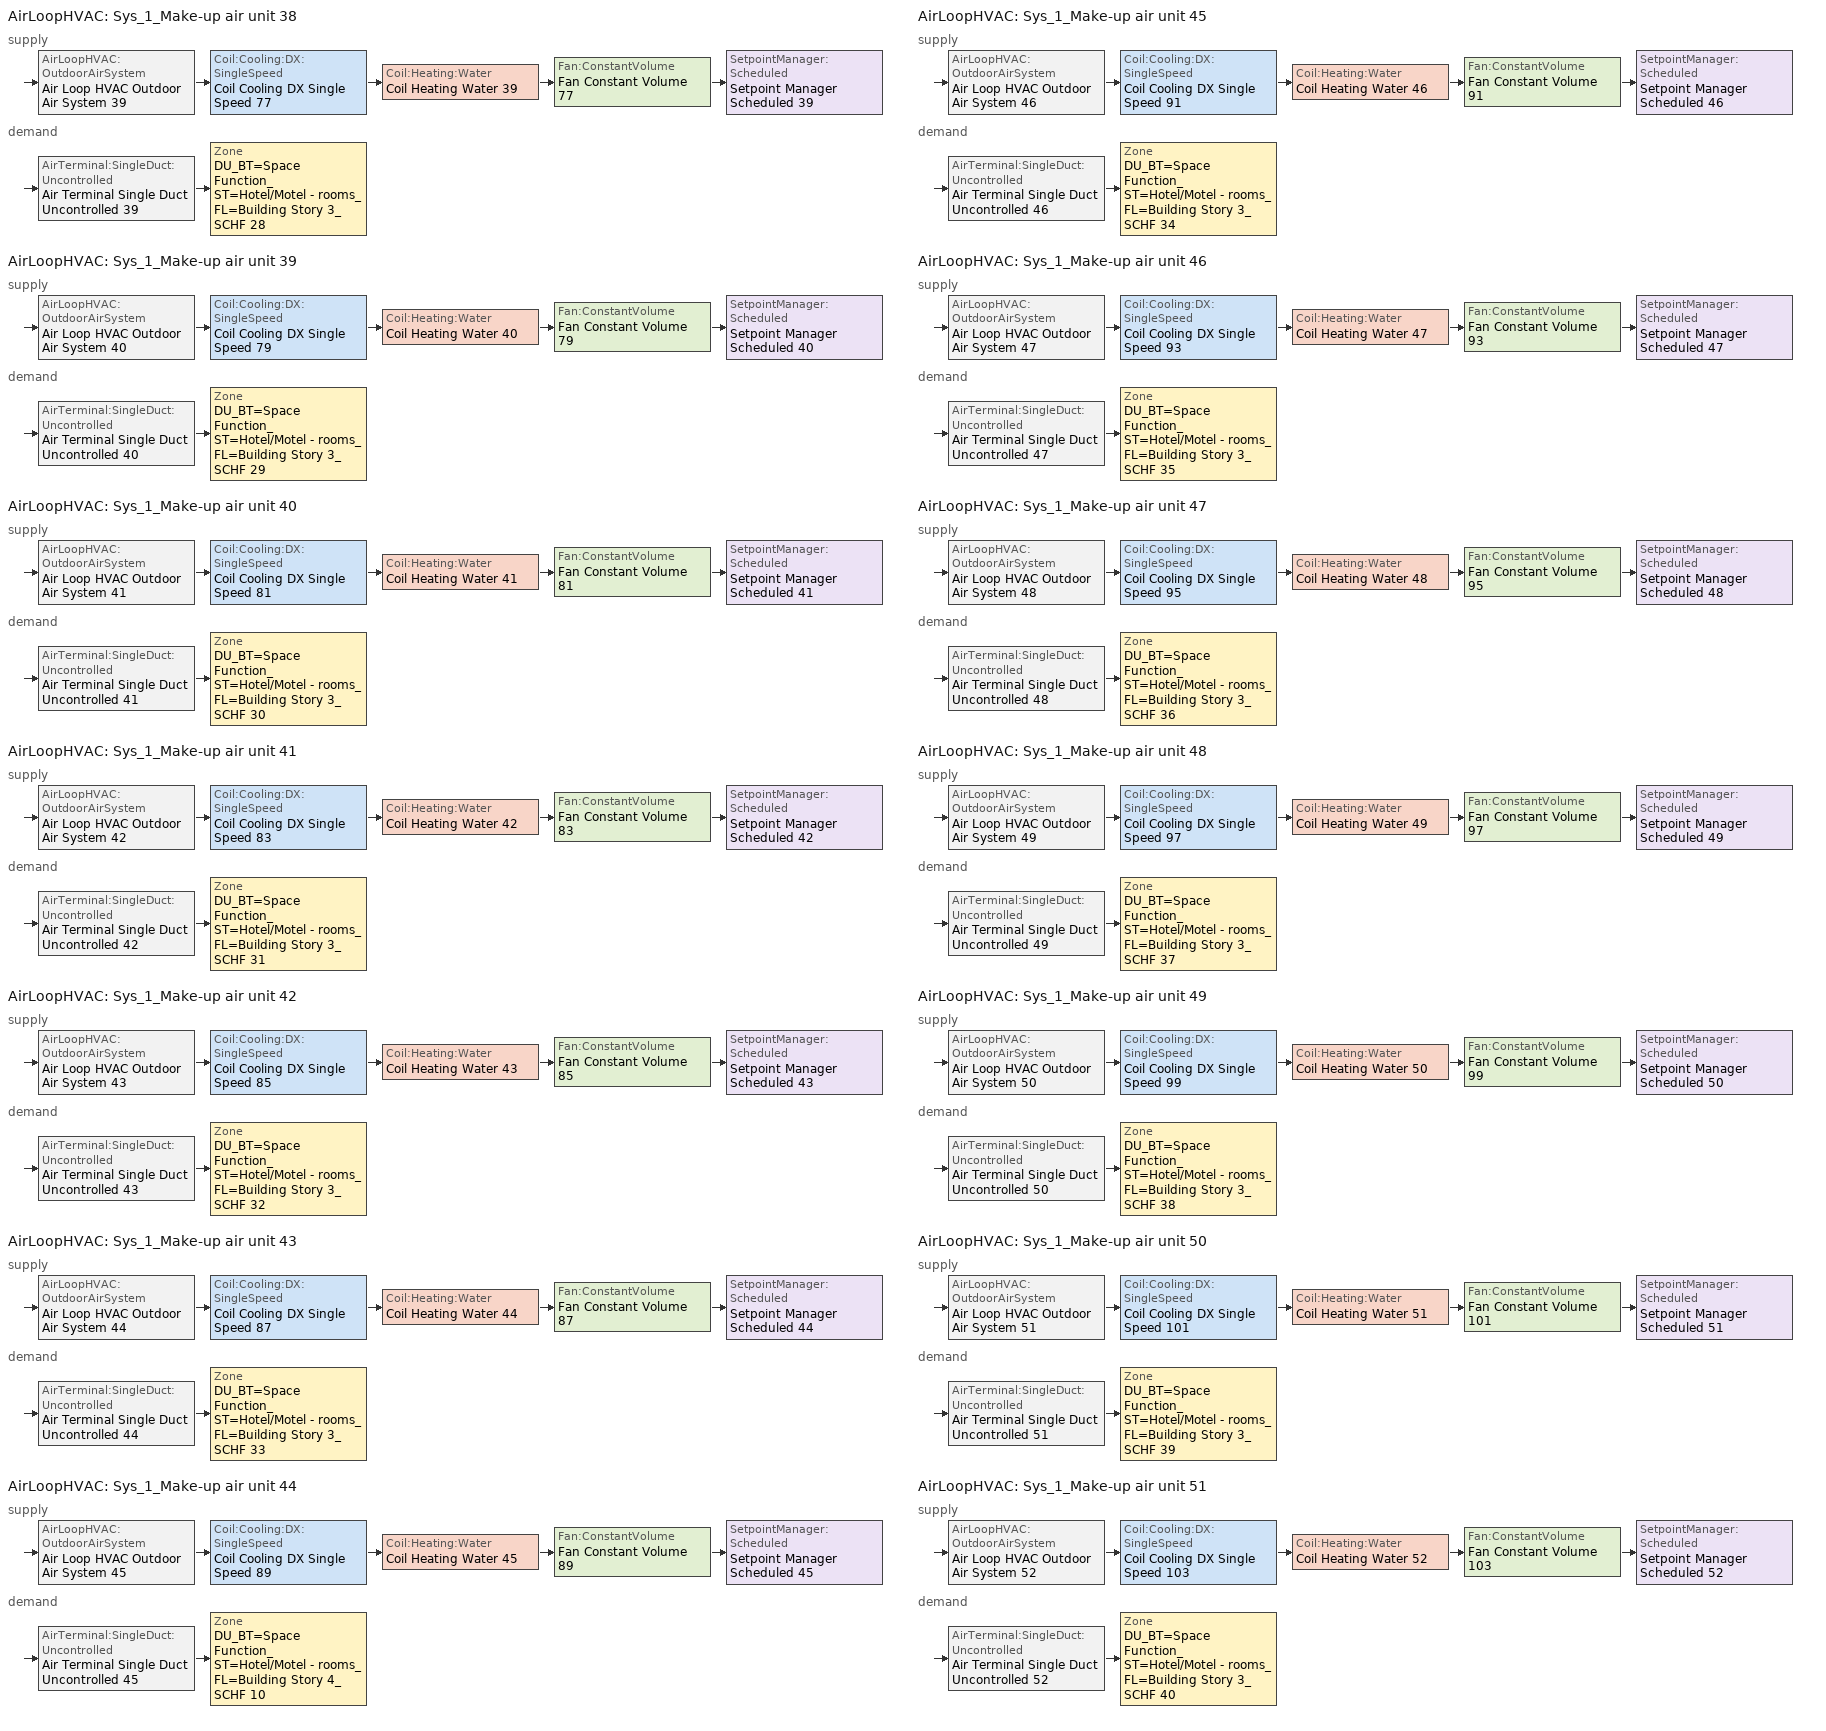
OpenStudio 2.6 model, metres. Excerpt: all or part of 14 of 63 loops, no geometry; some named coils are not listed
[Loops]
AirLoopHVAC 'Sys_1_Make-up air unit 38'
 supply: AirLoopHVAC:OutdoorAirSystem 'Air Loop HVAC Outdoor Air System 39' > Coil:Cooling:DX:SingleSpeed 'Coil Cooling DX Single Speed 77' > Coil:Heating:Water 'Coil Heating Water 39' > Fan:ConstantVolume 'Fan Constant Volume 77' > SetpointManager:Scheduled 'Setpoint Manager Scheduled 39'
 demand: AirTerminal:SingleDuct:Uncontrolled 'Air Terminal Single Duct Uncontrolled 39' > Zone 'DU_BT=Space Function_ST=Hotel/Motel - rooms_FL=Building Story 3_SCHF 28'
AirLoopHVAC 'Sys_1_Make-up air unit 39'
 supply: AirLoopHVAC:OutdoorAirSystem 'Air Loop HVAC Outdoor Air System 40' > Coil:Cooling:DX:SingleSpeed 'Coil Cooling DX Single Speed 79' > Coil:Heating:Water 'Coil Heating Water 40' > Fan:ConstantVolume 'Fan Constant Volume 79' > SetpointManager:Scheduled 'Setpoint Manager Scheduled 40'
 demand: AirTerminal:SingleDuct:Uncontrolled 'Air Terminal Single Duct Uncontrolled 40' > Zone 'DU_BT=Space Function_ST=Hotel/Motel - rooms_FL=Building Story 3_SCHF 29'
AirLoopHVAC 'Sys_1_Make-up air unit 40'
 supply: AirLoopHVAC:OutdoorAirSystem 'Air Loop HVAC Outdoor Air System 41' > Coil:Cooling:DX:SingleSpeed 'Coil Cooling DX Single Speed 81' > Coil:Heating:Water 'Coil Heating Water 41' > Fan:ConstantVolume 'Fan Constant Volume 81' > SetpointManager:Scheduled 'Setpoint Manager Scheduled 41'
 demand: AirTerminal:SingleDuct:Uncontrolled 'Air Terminal Single Duct Uncontrolled 41' > Zone 'DU_BT=Space Function_ST=Hotel/Motel - rooms_FL=Building Story 3_SCHF 30'
AirLoopHVAC 'Sys_1_Make-up air unit 41'
 supply: AirLoopHVAC:OutdoorAirSystem 'Air Loop HVAC Outdoor Air System 42' > Coil:Cooling:DX:SingleSpeed 'Coil Cooling DX Single Speed 83' > Coil:Heating:Water 'Coil Heating Water 42' > Fan:ConstantVolume 'Fan Constant Volume 83' > SetpointManager:Scheduled 'Setpoint Manager Scheduled 42'
 demand: AirTerminal:SingleDuct:Uncontrolled 'Air Terminal Single Duct Uncontrolled 42' > Zone 'DU_BT=Space Function_ST=Hotel/Motel - rooms_FL=Building Story 3_SCHF 31'
AirLoopHVAC 'Sys_1_Make-up air unit 42'
 supply: AirLoopHVAC:OutdoorAirSystem 'Air Loop HVAC Outdoor Air System 43' > Coil:Cooling:DX:SingleSpeed 'Coil Cooling DX Single Speed 85' > Coil:Heating:Water 'Coil Heating Water 43' > Fan:ConstantVolume 'Fan Constant Volume 85' > SetpointManager:Scheduled 'Setpoint Manager Scheduled 43'
 demand: AirTerminal:SingleDuct:Uncontrolled 'Air Terminal Single Duct Uncontrolled 43' > Zone 'DU_BT=Space Function_ST=Hotel/Motel - rooms_FL=Building Story 3_SCHF 32'
AirLoopHVAC 'Sys_1_Make-up air unit 43'
 supply: AirLoopHVAC:OutdoorAirSystem 'Air Loop HVAC Outdoor Air System 44' > Coil:Cooling:DX:SingleSpeed 'Coil Cooling DX Single Speed 87' > Coil:Heating:Water 'Coil Heating Water 44' > Fan:ConstantVolume 'Fan Constant Volume 87' > SetpointManager:Scheduled 'Setpoint Manager Scheduled 44'
 demand: AirTerminal:SingleDuct:Uncontrolled 'Air Terminal Single Duct Uncontrolled 44' > Zone 'DU_BT=Space Function_ST=Hotel/Motel - rooms_FL=Building Story 3_SCHF 33'
AirLoopHVAC 'Sys_1_Make-up air unit 44'
 supply: AirLoopHVAC:OutdoorAirSystem 'Air Loop HVAC Outdoor Air System 45' > Coil:Cooling:DX:SingleSpeed 'Coil Cooling DX Single Speed 89' > Coil:Heating:Water 'Coil Heating Water 45' > Fan:ConstantVolume 'Fan Constant Volume 89' > SetpointManager:Scheduled 'Setpoint Manager Scheduled 45'
 demand: AirTerminal:SingleDuct:Uncontrolled 'Air Terminal Single Duct Uncontrolled 45' > Zone 'DU_BT=Space Function_ST=Hotel/Motel - rooms_FL=Building Story 4_SCHF 10'
AirLoopHVAC 'Sys_1_Make-up air unit 45'
 supply: AirLoopHVAC:OutdoorAirSystem 'Air Loop HVAC Outdoor Air System 46' > Coil:Cooling:DX:SingleSpeed 'Coil Cooling DX Single Speed 91' > Coil:Heating:Water 'Coil Heating Water 46' > Fan:ConstantVolume 'Fan Constant Volume 91' > SetpointManager:Scheduled 'Setpoint Manager Scheduled 46'
 demand: AirTerminal:SingleDuct:Uncontrolled 'Air Terminal Single Duct Uncontrolled 46' > Zone 'DU_BT=Space Function_ST=Hotel/Motel - rooms_FL=Building Story 3_SCHF 34'
AirLoopHVAC 'Sys_1_Make-up air unit 46'
 supply: AirLoopHVAC:OutdoorAirSystem 'Air Loop HVAC Outdoor Air System 47' > Coil:Cooling:DX:SingleSpeed 'Coil Cooling DX Single Speed 93' > Coil:Heating:Water 'Coil Heating Water 47' > Fan:ConstantVolume 'Fan Constant Volume 93' > SetpointManager:Scheduled 'Setpoint Manager Scheduled 47'
 demand: AirTerminal:SingleDuct:Uncontrolled 'Air Terminal Single Duct Uncontrolled 47' > Zone 'DU_BT=Space Function_ST=Hotel/Motel - rooms_FL=Building Story 3_SCHF 35'
AirLoopHVAC 'Sys_1_Make-up air unit 47'
 supply: AirLoopHVAC:OutdoorAirSystem 'Air Loop HVAC Outdoor Air System 48' > Coil:Cooling:DX:SingleSpeed 'Coil Cooling DX Single Speed 95' > Coil:Heating:Water 'Coil Heating Water 48' > Fan:ConstantVolume 'Fan Constant Volume 95' > SetpointManager:Scheduled 'Setpoint Manager Scheduled 48'
 demand: AirTerminal:SingleDuct:Uncontrolled 'Air Terminal Single Duct Uncontrolled 48' > Zone 'DU_BT=Space Function_ST=Hotel/Motel - rooms_FL=Building Story 3_SCHF 36'
AirLoopHVAC 'Sys_1_Make-up air unit 48'
 supply: AirLoopHVAC:OutdoorAirSystem 'Air Loop HVAC Outdoor Air System 49' > Coil:Cooling:DX:SingleSpeed 'Coil Cooling DX Single Speed 97' > Coil:Heating:Water 'Coil Heating Water 49' > Fan:ConstantVolume 'Fan Constant Volume 97' > SetpointManager:Scheduled 'Setpoint Manager Scheduled 49'
 demand: AirTerminal:SingleDuct:Uncontrolled 'Air Terminal Single Duct Uncontrolled 49' > Zone 'DU_BT=Space Function_ST=Hotel/Motel - rooms_FL=Building Story 3_SCHF 37'
AirLoopHVAC 'Sys_1_Make-up air unit 49'
 supply: AirLoopHVAC:OutdoorAirSystem 'Air Loop HVAC Outdoor Air System 50' > Coil:Cooling:DX:SingleSpeed 'Coil Cooling DX Single Speed 99' > Coil:Heating:Water 'Coil Heating Water 50' > Fan:ConstantVolume 'Fan Constant Volume 99' > SetpointManager:Scheduled 'Setpoint Manager Scheduled 50'
 demand: AirTerminal:SingleDuct:Uncontrolled 'Air Terminal Single Duct Uncontrolled 50' > Zone 'DU_BT=Space Function_ST=Hotel/Motel - rooms_FL=Building Story 3_SCHF 38'
AirLoopHVAC 'Sys_1_Make-up air unit 50'
 supply: AirLoopHVAC:OutdoorAirSystem 'Air Loop HVAC Outdoor Air System 51' > Coil:Cooling:DX:SingleSpeed 'Coil Cooling DX Single Speed 101' > Coil:Heating:Water 'Coil Heating Water 51' > Fan:ConstantVolume 'Fan Constant Volume 101' > SetpointManager:Scheduled 'Setpoint Manager Scheduled 51'
 demand: AirTerminal:SingleDuct:Uncontrolled 'Air Terminal Single Duct Uncontrolled 51' > Zone 'DU_BT=Space Function_ST=Hotel/Motel - rooms_FL=Building Story 3_SCHF 39'
AirLoopHVAC 'Sys_1_Make-up air unit 51'
 supply: AirLoopHVAC:OutdoorAirSystem 'Air Loop HVAC Outdoor Air System 52' > Coil:Cooling:DX:SingleSpeed 'Coil Cooling DX Single Speed 103' > Coil:Heating:Water 'Coil Heating Water 52' > Fan:ConstantVolume 'Fan Constant Volume 103' > SetpointManager:Scheduled 'Setpoint Manager Scheduled 52'
 demand: AirTerminal:SingleDuct:Uncontrolled 'Air Terminal Single Duct Uncontrolled 52' > Zone 'DU_BT=Space Function_ST=Hotel/Motel - rooms_FL=Building Story 3_SCHF 40'
[Sizing:Zone] Zone Cooling Design Supply Air Temperature Input Method=SupplyAirTemperature; Zone Cooling Design Supply Air Temperature {C}=13; Zone Cooling Design Supply Air Temperature Difference {deltaC}=11.11; Zone Heating Design Supply Air Temperature Input Method=SupplyAirTemperature; Zone Heating Design Supply Air Temperature {C}=43; Zone Heating Design Supply Air Temperature Difference {deltaC}=11.11; Zone Cooling Design Supply Air Humidity Ratio {kg-H2O/kg-air}=0.0085; Zone Heating Design Supply Air Humidity Ratio {kg-H2O/kg-air}=0.008; Zone Heating Sizing Factor=1.3; Zone Cooling Sizing Factor=1.1; Cooling Design Air Flow Method=DesignDay; Heating Design Air Flow Method=DesignDay; Account for Dedicated Outdoor Air System=No; Dedicated Outdoor Air System Control Strategy=NeutralSupplyAir; Dedicated Outdoor Air Low Setpoint Temperature for Design {C}=autosize; Dedicated Outdoor Air High Setpoint Temperature for Design {C}=autosize
DU_BT=Space Function_ST=Hotel/Motel - rooms_FL=Building Story 3_SCHF 28; DU_BT=Space Function_ST=Hotel/Motel - rooms_FL=Building Story 3_SCHF 29; DU_BT=Space Function_ST=Hotel/Motel - rooms_FL=Building Story 3_SCHF 30; DU_BT=Space Function_ST=Hotel/Motel - rooms_FL=Building Story 3_SCHF 31; DU_BT=Space Function_ST=Hotel/Motel - rooms_FL=Building Story 3_SCHF 32; DU_BT=Space Function_ST=Hotel/Motel - rooms_FL=Building Story 3_SCHF 33; DU_BT=Space Function_ST=Hotel/Motel - rooms_FL=Building Story 4_SCHF 10; DU_BT=Space Function_ST=Hotel/Motel - rooms_FL=Building Story 3_SCHF 34; DU_BT=Space Function_ST=Hotel/Motel - rooms_FL=Building Story 3_SCHF 35; DU_BT=Space Function_ST=Hotel/Motel - rooms_FL=Building Story 3_SCHF 36; DU_BT=Space Function_ST=Hotel/Motel - rooms_FL=Building Story 3_SCHF 37; DU_BT=Space Function_ST=Hotel/Motel - rooms_FL=Building Story 3_SCHF 38; DU_BT=Space Function_ST=Hotel/Motel - rooms_FL=Building Story 3_SCHF 39; DU_BT=Space Function_ST=Hotel/Motel - rooms_FL=Building Story 3_SCHF 40
[Zone equipment]
DU_BT=Space Function_ST=Hotel/Motel - rooms_FL=Building Story 3_SCHF 28: DU_BT=Space Function_ST=Hotel/Motel - rooms_FL=Building Story 3_SCHF 28 PTAC, Zone HVAC Baseboard Convective Water 39, Air Terminal Single Duct Uncontrolled 39
DU_BT=Space Function_ST=Hotel/Motel - rooms_FL=Building Story 3_SCHF 29: DU_BT=Space Function_ST=Hotel/Motel - rooms_FL=Building Story 3_SCHF 29 PTAC, Zone HVAC Baseboard Convective Water 40, Air Terminal Single Duct Uncontrolled 40
DU_BT=Space Function_ST=Hotel/Motel - rooms_FL=Building Story 3_SCHF 30: DU_BT=Space Function_ST=Hotel/Motel - rooms_FL=Building Story 3_SCHF 30 PTAC, Zone HVAC Baseboard Convective Water 41, Air Terminal Single Duct Uncontrolled 41
DU_BT=Space Function_ST=Hotel/Motel - rooms_FL=Building Story 3_SCHF 31: DU_BT=Space Function_ST=Hotel/Motel - rooms_FL=Building Story 3_SCHF 31 PTAC, Zone HVAC Baseboard Convective Water 42, Air Terminal Single Duct Uncontrolled 42
DU_BT=Space Function_ST=Hotel/Motel - rooms_FL=Building Story 3_SCHF 32: DU_BT=Space Function_ST=Hotel/Motel - rooms_FL=Building Story 3_SCHF 32 PTAC, Zone HVAC Baseboard Convective Water 43, Air Terminal Single Duct Uncontrolled 43
DU_BT=Space Function_ST=Hotel/Motel - rooms_FL=Building Story 3_SCHF 33: DU_BT=Space Function_ST=Hotel/Motel - rooms_FL=Building Story 3_SCHF 33 PTAC, Zone HVAC Baseboard Convective Water 44, Air Terminal Single Duct Uncontrolled 44
DU_BT=Space Function_ST=Hotel/Motel - rooms_FL=Building Story 4_SCHF 10: DU_BT=Space Function_ST=Hotel/Motel - rooms_FL=Building Story 4_SCHF 10 PTAC, Zone HVAC Baseboard Convective Water 45, Air Terminal Single Duct Uncontrolled 45
DU_BT=Space Function_ST=Hotel/Motel - rooms_FL=Building Story 3_SCHF 34: DU_BT=Space Function_ST=Hotel/Motel - rooms_FL=Building Story 3_SCHF 34 PTAC, Zone HVAC Baseboard Convective Water 46, Air Terminal Single Duct Uncontrolled 46
DU_BT=Space Function_ST=Hotel/Motel - rooms_FL=Building Story 3_SCHF 35: DU_BT=Space Function_ST=Hotel/Motel - rooms_FL=Building Story 3_SCHF 35 PTAC, Zone HVAC Baseboard Convective Water 47, Air Terminal Single Duct Uncontrolled 47
DU_BT=Space Function_ST=Hotel/Motel - rooms_FL=Building Story 3_SCHF 36: DU_BT=Space Function_ST=Hotel/Motel - rooms_FL=Building Story 3_SCHF 36 PTAC, Zone HVAC Baseboard Convective Water 48, Air Terminal Single Duct Uncontrolled 48
DU_BT=Space Function_ST=Hotel/Motel - rooms_FL=Building Story 3_SCHF 37: DU_BT=Space Function_ST=Hotel/Motel - rooms_FL=Building Story 3_SCHF 37 PTAC, Zone HVAC Baseboard Convective Water 49, Air Terminal Single Duct Uncontrolled 49
DU_BT=Space Function_ST=Hotel/Motel - rooms_FL=Building Story 3_SCHF 38: DU_BT=Space Function_ST=Hotel/Motel - rooms_FL=Building Story 3_SCHF 38 PTAC, Zone HVAC Baseboard Convective Water 50, Air Terminal Single Duct Uncontrolled 50
DU_BT=Space Function_ST=Hotel/Motel - rooms_FL=Building Story 3_SCHF 39: DU_BT=Space Function_ST=Hotel/Motel - rooms_FL=Building Story 3_SCHF 39 PTAC, Zone HVAC Baseboard Convective Water 51, Air Terminal Single Duct Uncontrolled 51
DU_BT=Space Function_ST=Hotel/Motel - rooms_FL=Building Story 3_SCHF 40: DU_BT=Space Function_ST=Hotel/Motel - rooms_FL=Building Story 3_SCHF 40 PTAC, Zone HVAC Baseboard Convective Water 52, Air Terminal Single Duct Uncontrolled 52
[AirLoopHVAC] Availability Schedule=Always On Discrete; Design Supply Air Flow Rate {m3/s}=AutoSize
Sys_1_Make-up air unit 38; Sys_1_Make-up air unit 39; Sys_1_Make-up air unit 40; Sys_1_Make-up air unit 41; Sys_1_Make-up air unit 42; Sys_1_Make-up air unit 43; Sys_1_Make-up air unit 44; Sys_1_Make-up air unit 45; Sys_1_Make-up air unit 46; Sys_1_Make-up air unit 47; Sys_1_Make-up air unit 48; Sys_1_Make-up air unit 49; Sys_1_Make-up air unit 50; Sys_1_Make-up air unit 51
[Sizing:System] Type of Load to Size On=VentilationRequirement; Design Outdoor Air Flow Rate {m3/s}=Autosize; Minimum System Air Flow Ratio=1; Preheat Design Temperature {C}=7; Preheat Design Humidity Ratio {kg-H2O/kg-Air}=0.008; Precool Design Temperature {C}=13; Precool Design Humidity Ratio {kg-H2O/kg-Air}=0.008; Central Cooling Design Supply Air Temperature {C}=13; Central Heating Design Supply Air Temperature {C}=43; Sizing Option=NonCoincident; 100% Outdoor Air in Cooling=Yes; 100% Outdoor Air in Heating=Yes; Central Cooling Design Supply Air Humidity Ratio {kg-H2O/kg-Air}=0.0085; Central Heating Design Supply Air Humidity Ratio {kg-H2O/kg-Air}=0.008; Cooling Design Air Flow Method=DesignDay; Cooling Design Air Flow Rate {m3/s}=0; Heating Design Air Flow Method=DesignDay; Heating Design Air Flow Rate {m3/s}=0; System Outdoor Air Method=ZoneSum; Zone Maximum Outdoor Air Fraction=1; Cooling Supply Air Flow Rate Per Floor Area {m3/s-m2}=0.00996765; Cooling Fraction of Autosized Cooling Supply Air Flow Rate=1; Cooling Supply Air Flow Rate Per Unit Cooling Capacity {m3/s-W}=3.94755e-05; Heating Supply Air Flow Rate Per Floor Area {m3/s-m2}=0.00996765; Heating Fraction of Autosized Heating Supply Air Flow Rate=1; Heating Fraction of Autosized Cooling Supply Air Flow Rate=1; Heating Supply Air Flow Rate Per Unit Heating Capacity {m3/s-W}=3.15882e-05; Cooling Design Capacity Method=CoolingDesignCapacity; Cooling Design Capacity {W}=autosize; Cooling Design Capacity Per Floor Area {W/m2}=234.7; Fraction of Autosized Cooling Design Capacity=1; Heating Design Capacity Method=HeatingDesignCapacity; Heating Design Capacity {W}=autosize; Heating Design Capacity Per Floor Area {W/m2}=157; Fraction of Autosized Heating Design Capacity=1; Central Cooling Capacity Control Method=OnOff
Sys_1_Make-up air unit 38; Sys_1_Make-up air unit 39; Sys_1_Make-up air unit 40; Sys_1_Make-up air unit 41; Sys_1_Make-up air unit 42; Sys_1_Make-up air unit 43; Sys_1_Make-up air unit 44; Sys_1_Make-up air unit 45; Sys_1_Make-up air unit 46; Sys_1_Make-up air unit 47; Sys_1_Make-up air unit 48; Sys_1_Make-up air unit 49; Sys_1_Make-up air unit 50; Sys_1_Make-up air unit 51
[Fan:ConstantVolume] Availability Schedule=Always On Discrete; Maximum Flow Rate {m3/s}=AutoSize
Name | Pressure Rise {Pa}
Fan Constant Volume 77; Fan Constant Volume 79; Fan Constant Volume 81; Fan Constant Volume 83; Fan Constant Volume 85; Fan Constant Volume 87; Fan Constant Volume 89; Fan Constant Volume 91; Fan Constant Volume 93; Fan Constant Volume 95; Fan Constant Volume 97; Fan Constant Volume 99; Fan Constant Volume 101; Fan Constant Volume 103
Fan Constant Volume 78; Fan Constant Volume 80; Fan Constant Volume 82; Fan Constant Volume 84; Fan Constant Volume 86; Fan Constant Volume 88; Fan Constant Volume 90; Fan Constant Volume 92; Fan Constant Volume 94; Fan Constant Volume 96; Fan Constant Volume 98; Fan Constant Volume 100; Fan Constant Volume 102; Fan Constant Volume 104 | 640
[Coil:Cooling:DX:SingleSpeed] Availability Schedule=Always On Discrete; Rated Total Cooling Capacity {W}=autosize; Rated Sensible Heat Ratio=autosize; Rated COP {W/W}=3; Rated Air Flow Rate {m3/s}=autosize; Rated Evaporator Fan Power Per Volume Flow Rate {W/(m3/s)}=773.3; Condenser Type=AirCooled; Evaporative Condenser Effectiveness=0; Evaporative Condenser Air Flow Rate {m3/s}=Autosize; Evaporative Condenser Pump Rated Power Consumption {W}=Autosize; Crankcase Heater Capacity {W}=0; Maximum Outdoor Dry-Bulb Temperature for Crankcase Heater Operation {C}=0; Basin Heater Capacity {W/K}=0; Basin Heater Setpoint Temperature {C}=10
Name | Total Cooling Capacity Function of Temperature Curve | Total Cooling Capacity Function of Flow Fraction Curve | Energy Input Ratio Function of Temperature Curve | Energy Input Ratio Function of Flow Fraction Curve | Part Load Fraction Correlation Curve
Coil Cooling DX Single Speed 77 | Curve Biquadratic 153 | Curve Quadratic 153 | Curve Biquadratic 154 | Curve Quadratic 154 | Curve Cubic 77
Coil Cooling DX Single Speed 78 | Curve Biquadratic 155 | Curve Quadratic 155 | Curve Biquadratic 156 | Curve Quadratic 156 | Curve Cubic 78
Coil Cooling DX Single Speed 79 | Curve Biquadratic 157 | Curve Quadratic 157 | Curve Biquadratic 158 | Curve Quadratic 158 | Curve Cubic 79
Coil Cooling DX Single Speed 80 | Curve Biquadratic 159 | Curve Quadratic 159 | Curve Biquadratic 160 | Curve Quadratic 160 | Curve Cubic 80
Coil Cooling DX Single Speed 81 | Curve Biquadratic 161 | Curve Quadratic 161 | Curve Biquadratic 162 | Curve Quadratic 162 | Curve Cubic 81
Coil Cooling DX Single Speed 82 | Curve Biquadratic 163 | Curve Quadratic 163 | Curve Biquadratic 164 | Curve Quadratic 164 | Curve Cubic 82
Coil Cooling DX Single Speed 83 | Curve Biquadratic 165 | Curve Quadratic 165 | Curve Biquadratic 166 | Curve Quadratic 166 | Curve Cubic 83
Coil Cooling DX Single Speed 84 | Curve Biquadratic 167 | Curve Quadratic 167 | Curve Biquadratic 168 | Curve Quadratic 168 | Curve Cubic 84
Coil Cooling DX Single Speed 85 | Curve Biquadratic 169 | Curve Quadratic 169 | Curve Biquadratic 170 | Curve Quadratic 170 | Curve Cubic 85
Coil Cooling DX Single Speed 86 | Curve Biquadratic 171 | Curve Quadratic 171 | Curve Biquadratic 172 | Curve Quadratic 172 | Curve Cubic 86
Coil Cooling DX Single Speed 87 | Curve Biquadratic 173 | Curve Quadratic 173 | Curve Biquadratic 174 | Curve Quadratic 174 | Curve Cubic 87
Coil Cooling DX Single Speed 88 | Curve Biquadratic 175 | Curve Quadratic 175 | Curve Biquadratic 176 | Curve Quadratic 176 | Curve Cubic 88
Coil Cooling DX Single Speed 89 | Curve Biquadratic 177 | Curve Quadratic 177 | Curve Biquadratic 178 | Curve Quadratic 178 | Curve Cubic 89
Coil Cooling DX Single Speed 90 | Curve Biquadratic 179 | Curve Quadratic 179 | Curve Biquadratic 180 | Curve Quadratic 180 | Curve Cubic 90
Coil Cooling DX Single Speed 91 | Curve Biquadratic 181 | Curve Quadratic 181 | Curve Biquadratic 182 | Curve Quadratic 182 | Curve Cubic 91
Coil Cooling DX Single Speed 92 | Curve Biquadratic 183 | Curve Quadratic 183 | Curve Biquadratic 184 | Curve Quadratic 184 | Curve Cubic 92
Coil Cooling DX Single Speed 93 | Curve Biquadratic 185 | Curve Quadratic 185 | Curve Biquadratic 186 | Curve Quadratic 186 | Curve Cubic 93
Coil Cooling DX Single Speed 94 | Curve Biquadratic 187 | Curve Quadratic 187 | Curve Biquadratic 188 | Curve Quadratic 188 | Curve Cubic 94
Coil Cooling DX Single Speed 95 | Curve Biquadratic 189 | Curve Quadratic 189 | Curve Biquadratic 190 | Curve Quadratic 190 | Curve Cubic 95
Coil Cooling DX Single Speed 96 | Curve Biquadratic 191 | Curve Quadratic 191 | Curve Biquadratic 192 | Curve Quadratic 192 | Curve Cubic 96
Coil Cooling DX Single Speed 97 | Curve Biquadratic 193 | Curve Quadratic 193 | Curve Biquadratic 194 | Curve Quadratic 194 | Curve Cubic 97
Coil Cooling DX Single Speed 98 | Curve Biquadratic 195 | Curve Quadratic 195 | Curve Biquadratic 196 | Curve Quadratic 196 | Curve Cubic 98
Coil Cooling DX Single Speed 99 | Curve Biquadratic 197 | Curve Quadratic 197 | Curve Biquadratic 198 | Curve Quadratic 198 | Curve Cubic 99
Coil Cooling DX Single Speed 100 | Curve Biquadratic 199 | Curve Quadratic 199 | Curve Biquadratic 200 | Curve Quadratic 200 | Curve Cubic 100
Coil Cooling DX Single Speed 101 | Curve Biquadratic 201 | Curve Quadratic 201 | Curve Biquadratic 202 | Curve Quadratic 202 | Curve Cubic 101
Coil Cooling DX Single Speed 102 | Curve Biquadratic 203 | Curve Quadratic 203 | Curve Biquadratic 204 | Curve Quadratic 204 | Curve Cubic 102
Coil Cooling DX Single Speed 103 | Curve Biquadratic 205 | Curve Quadratic 205 | Curve Biquadratic 206 | Curve Quadratic 206 | Curve Cubic 103
Coil Cooling DX Single Speed 104 | Curve Biquadratic 207 | Curve Quadratic 207 | Curve Biquadratic 208 | Curve Quadratic 208 | Curve Cubic 104
[Controller:OutdoorAir] Minimum Outdoor Air Flow Rate {m3/s}=autosize; Maximum Outdoor Air Flow Rate {m3/s}=Autosize; Economizer Control Type=NoEconomizer; Economizer Control Action Type=ModulateFlow; Economizer Maximum Limit Dry-Bulb Temperature {C}=28; Economizer Maximum Limit Enthalpy {J/kg}=64000; Economizer Minimum Limit Dry-Bulb Temperature {C}=-100; Lockout Type=NoLockout; Minimum Limit Type=FixedMinimum; High Humidity Control=No; Heat Recovery Bypass Control Type=BypassWhenWithinEconomizerLimits
Name | Controller Mechanical Ventilation
Controller Outdoor Air 39 | Controller Mechanical Ventilation 39
Controller Outdoor Air 40 | Controller Mechanical Ventilation 40
Controller Outdoor Air 41 | Controller Mechanical Ventilation 41
Controller Outdoor Air 42 | Controller Mechanical Ventilation 42
Controller Outdoor Air 43 | Controller Mechanical Ventilation 43
Controller Outdoor Air 44 | Controller Mechanical Ventilation 44
Controller Outdoor Air 45 | Controller Mechanical Ventilation 45
Controller Outdoor Air 46 | Controller Mechanical Ventilation 46
Controller Outdoor Air 47 | Controller Mechanical Ventilation 47
Controller Outdoor Air 48 | Controller Mechanical Ventilation 48
Controller Outdoor Air 49 | Controller Mechanical Ventilation 49
Controller Outdoor Air 50 | Controller Mechanical Ventilation 50
Controller Outdoor Air 51 | Controller Mechanical Ventilation 51
Controller Outdoor Air 52 | Controller Mechanical Ventilation 52
[Controller:MechanicalVentilation] Availability Schedule=Always On Discrete; System Outdoor Air Method=ZoneSum
Controller Mechanical Ventilation 39; Controller Mechanical Ventilation 40; Controller Mechanical Ventilation 41; Controller Mechanical Ventilation 42; Controller Mechanical Ventilation 43; Controller Mechanical Ventilation 44; Controller Mechanical Ventilation 45; Controller Mechanical Ventilation 46; Controller Mechanical Ventilation 47; Controller Mechanical Ventilation 48; Controller Mechanical Ventilation 49; Controller Mechanical Ventilation 50; Controller Mechanical Ventilation 51; Controller Mechanical Ventilation 52
[AirLoopHVAC:OutdoorAirSystem]
Name | Controller
Air Loop HVAC Outdoor Air System 39 | Controller Outdoor Air 39
Air Loop HVAC Outdoor Air System 40 | Controller Outdoor Air 40
Air Loop HVAC Outdoor Air System 41 | Controller Outdoor Air 41
Air Loop HVAC Outdoor Air System 42 | Controller Outdoor Air 42
Air Loop HVAC Outdoor Air System 43 | Controller Outdoor Air 43
Air Loop HVAC Outdoor Air System 44 | Controller Outdoor Air 44
Air Loop HVAC Outdoor Air System 45 | Controller Outdoor Air 45
Air Loop HVAC Outdoor Air System 46 | Controller Outdoor Air 46
Air Loop HVAC Outdoor Air System 47 | Controller Outdoor Air 47
Air Loop HVAC Outdoor Air System 48 | Controller Outdoor Air 48
Air Loop HVAC Outdoor Air System 49 | Controller Outdoor Air 49
Air Loop HVAC Outdoor Air System 50 | Controller Outdoor Air 50
Air Loop HVAC Outdoor Air System 51 | Controller Outdoor Air 51
Air Loop HVAC Outdoor Air System 52 | Controller Outdoor Air 52
[SetpointManager:Scheduled] Control Variable=Temperature
Name | Schedule
Setpoint Manager Scheduled 39 | Makeup-Air Unit Supply Air Temp 38
Setpoint Manager Scheduled 40 | Makeup-Air Unit Supply Air Temp 39
Setpoint Manager Scheduled 41 | Makeup-Air Unit Supply Air Temp 40
Setpoint Manager Scheduled 42 | Makeup-Air Unit Supply Air Temp 41
Setpoint Manager Scheduled 43 | Makeup-Air Unit Supply Air Temp 42
Setpoint Manager Scheduled 44 | Makeup-Air Unit Supply Air Temp 43
Setpoint Manager Scheduled 45 | Makeup-Air Unit Supply Air Temp 44
Setpoint Manager Scheduled 46 | Makeup-Air Unit Supply Air Temp 45
Setpoint Manager Scheduled 47 | Makeup-Air Unit Supply Air Temp 46
Setpoint Manager Scheduled 48 | Makeup-Air Unit Supply Air Temp 47
Setpoint Manager Scheduled 49 | Makeup-Air Unit Supply Air Temp 48
Setpoint Manager Scheduled 50 | Makeup-Air Unit Supply Air Temp 49
Setpoint Manager Scheduled 51 | Makeup-Air Unit Supply Air Temp 50
Setpoint Manager Scheduled 52 | Makeup-Air Unit Supply Air Temp 51
[Coil:Heating:Electric] Availability Schedule=Always Off Discrete
Coil Heating Electric 39; Coil Heating Electric 40; Coil Heating Electric 41; Coil Heating Electric 42; Coil Heating Electric 43; Coil Heating Electric 44; Coil Heating Electric 45; Coil Heating Electric 46; Coil Heating Electric 47; Coil Heating Electric 48; Coil Heating Electric 49; Coil Heating Electric 50; Coil Heating Electric 51; Coil Heating Electric 52
[ZoneHVAC:PackagedTerminalAirConditioner] Availability Schedule=Always On Discrete; Supply Air Flow Rate During Cooling Operation {m3/s}=Autosize; Supply Air Flow Rate During Heating Operation {m3/s}=Autosize; Supply Air Flow Rate When No Cooling or Heating is Needed {m3/s}=Autosize; Outdoor Air Flow Rate During Cooling Operation {m3/s}=Autosize; Outdoor Air Flow Rate During Heating Operation {m3/s}=Autosize; Outdoor Air Flow Rate When No Cooling or Heating is Needed {m3/s}=Autosize; Fan Placement=DrawThrough
Name | Supply Air Fan | Heating Coil | Cooling Coil
DU_BT=Space Function_ST=Hotel/Motel - rooms_FL=Building Story 3_SCHF 28 PTAC | Fan Constant Volume 78 | Coil Heating Electric 39 | Coil Cooling DX Single Speed 78
DU_BT=Space Function_ST=Hotel/Motel - rooms_FL=Building Story 3_SCHF 29 PTAC | Fan Constant Volume 80 | Coil Heating Electric 40 | Coil Cooling DX Single Speed 80
DU_BT=Space Function_ST=Hotel/Motel - rooms_FL=Building Story 3_SCHF 30 PTAC | Fan Constant Volume 82 | Coil Heating Electric 41 | Coil Cooling DX Single Speed 82
DU_BT=Space Function_ST=Hotel/Motel - rooms_FL=Building Story 3_SCHF 31 PTAC | Fan Constant Volume 84 | Coil Heating Electric 42 | Coil Cooling DX Single Speed 84
DU_BT=Space Function_ST=Hotel/Motel - rooms_FL=Building Story 3_SCHF 32 PTAC | Fan Constant Volume 86 | Coil Heating Electric 43 | Coil Cooling DX Single Speed 86
DU_BT=Space Function_ST=Hotel/Motel - rooms_FL=Building Story 3_SCHF 33 PTAC | Fan Constant Volume 88 | Coil Heating Electric 44 | Coil Cooling DX Single Speed 88
DU_BT=Space Function_ST=Hotel/Motel - rooms_FL=Building Story 4_SCHF 10 PTAC | Fan Constant Volume 90 | Coil Heating Electric 45 | Coil Cooling DX Single Speed 90
DU_BT=Space Function_ST=Hotel/Motel - rooms_FL=Building Story 3_SCHF 34 PTAC | Fan Constant Volume 92 | Coil Heating Electric 46 | Coil Cooling DX Single Speed 92
DU_BT=Space Function_ST=Hotel/Motel - rooms_FL=Building Story 3_SCHF 35 PTAC | Fan Constant Volume 94 | Coil Heating Electric 47 | Coil Cooling DX Single Speed 94
DU_BT=Space Function_ST=Hotel/Motel - rooms_FL=Building Story 3_SCHF 36 PTAC | Fan Constant Volume 96 | Coil Heating Electric 48 | Coil Cooling DX Single Speed 96
DU_BT=Space Function_ST=Hotel/Motel - rooms_FL=Building Story 3_SCHF 37 PTAC | Fan Constant Volume 98 | Coil Heating Electric 49 | Coil Cooling DX Single Speed 98
DU_BT=Space Function_ST=Hotel/Motel - rooms_FL=Building Story 3_SCHF 38 PTAC | Fan Constant Volume 100 | Coil Heating Electric 50 | Coil Cooling DX Single Speed 100
DU_BT=Space Function_ST=Hotel/Motel - rooms_FL=Building Story 3_SCHF 39 PTAC | Fan Constant Volume 102 | Coil Heating Electric 51 | Coil Cooling DX Single Speed 102
DU_BT=Space Function_ST=Hotel/Motel - rooms_FL=Building Story 3_SCHF 40 PTAC | Fan Constant Volume 104 | Coil Heating Electric 52 | Coil Cooling DX Single Speed 104
[AirTerminal:SingleDuct:Uncontrolled] Availability Schedule=Always On Discrete; Maximum Air Flow Rate {m3/s}=AutoSize
Air Terminal Single Duct Uncontrolled 39; Air Terminal Single Duct Uncontrolled 40; Air Terminal Single Duct Uncontrolled 41; Air Terminal Single Duct Uncontrolled 42; Air Terminal Single Duct Uncontrolled 43; Air Terminal Single Duct Uncontrolled 44; Air Terminal Single Duct Uncontrolled 45; Air Terminal Single Duct Uncontrolled 46; Air Terminal Single Duct Uncontrolled 47; Air Terminal Single Duct Uncontrolled 48; Air Terminal Single Duct Uncontrolled 49; Air Terminal Single Duct Uncontrolled 50; Air Terminal Single Duct Uncontrolled 51; Air Terminal Single Duct Uncontrolled 52
[Schedule:Ruleset]
Name | Default Day Schedule
Makeup-Air Unit Supply Air Temp 38 | Makeup Air Unit Supply Air Temp Default 38
Makeup-Air Unit Supply Air Temp 39 | Makeup Air Unit Supply Air Temp Default 39
Makeup-Air Unit Supply Air Temp 40 | Makeup Air Unit Supply Air Temp Default 40
Makeup-Air Unit Supply Air Temp 41 | Makeup Air Unit Supply Air Temp Default 41
Makeup-Air Unit Supply Air Temp 42 | Makeup Air Unit Supply Air Temp Default 42
Makeup-Air Unit Supply Air Temp 43 | Makeup Air Unit Supply Air Temp Default 43
Makeup-Air Unit Supply Air Temp 44 | Makeup Air Unit Supply Air Temp Default 44
Makeup-Air Unit Supply Air Temp 45 | Makeup Air Unit Supply Air Temp Default 45
Makeup-Air Unit Supply Air Temp 46 | Makeup Air Unit Supply Air Temp Default 46
Makeup-Air Unit Supply Air Temp 47 | Makeup Air Unit Supply Air Temp Default 47
Makeup-Air Unit Supply Air Temp 48 | Makeup Air Unit Supply Air Temp Default 48
Makeup-Air Unit Supply Air Temp 49 | Makeup Air Unit Supply Air Temp Default 49
Makeup-Air Unit Supply Air Temp 50 | Makeup Air Unit Supply Air Temp Default 50
Makeup-Air Unit Supply Air Temp 51 | Makeup Air Unit Supply Air Temp Default 51
[Schedule:Day]
Makeup Air Unit Supply Air Temp Default 38; Makeup Air Unit Supply Air Temp Default 39; Makeup Air Unit Supply Air Temp Default 40; Makeup Air Unit Supply Air Temp Default 41; Makeup Air Unit Supply Air Temp Default 42; Makeup Air Unit Supply Air Temp Default 43; Makeup Air Unit Supply Air Temp Default 44; Makeup Air Unit Supply Air Temp Default 45; Makeup Air Unit Supply Air Temp Default 46; Makeup Air Unit Supply Air Temp Default 47; Makeup Air Unit Supply Air Temp Default 48; Makeup Air Unit Supply Air Temp Default 49; Makeup Air Unit Supply Air Temp Default 50; Makeup Air Unit Supply Air Temp Default 51: 24, 0, 20
[Schedule:Constant]
Name | Value
Always On Discrete | 1
Always Off Discrete | 0
[Curve:Biquadratic] Minimum Value of x=13; Maximum Value of x=24; Minimum Value of y=24; Maximum Value of y=46
Name | Coefficient1 Constant | Coefficient2 x | Coefficient3 x**2 | Coefficient4 y | Coefficient5 y**2 | Coefficient6 x*y
Curve Biquadratic 153; Curve Biquadratic 155; Curve Biquadratic 157; Curve Biquadratic 159; Curve Biquadratic 161; Curve Biquadratic 163; Curve Biquadratic 165; Curve Biquadratic 167; Curve Biquadratic 169; Curve Biquadratic 171; Curve Biquadratic 173; Curve Biquadratic 175; Curve Biquadratic 177; Curve Biquadratic 179; Curve Biquadratic 181; Curve Biquadratic 183; Curve Biquadratic 185; Curve Biquadratic 187; Curve Biquadratic 189; Curve Biquadratic 191; Curve Biquadratic 193; Curve Biquadratic 195; Curve Biquadratic 197; Curve Biquadratic 199; Curve Biquadratic 201; Curve Biquadratic 203; Curve Biquadratic 205; Curve Biquadratic 207 | 0.867905 | 0.0142459 | 0.000554364 | -0.00755748 | 3.3048e-05 | -0.000191808
Curve Biquadratic 154; Curve Biquadratic 156; Curve Biquadratic 158; Curve Biquadratic 160; Curve Biquadratic 162; Curve Biquadratic 164; Curve Biquadratic 166; Curve Biquadratic 168; Curve Biquadratic 170; Curve Biquadratic 172; Curve Biquadratic 174; Curve Biquadratic 176; Curve Biquadratic 178; Curve Biquadratic 180; Curve Biquadratic 182; Curve Biquadratic 184; Curve Biquadratic 186; Curve Biquadratic 188; Curve Biquadratic 190; Curve Biquadratic 192; Curve Biquadratic 194; Curve Biquadratic 196; Curve Biquadratic 198; Curve Biquadratic 200; Curve Biquadratic 202; Curve Biquadratic 204; Curve Biquadratic 206; Curve Biquadratic 208 | 0.116936 | 0.0284933 | -0.000411156 | 0.0214108 | 0.000161028 | -0.000679104
[Curve:Quadratic] Coefficient1 Constant=1; Coefficient2 x=0; Coefficient3 x**2=0; Minimum Value of x=0; Maximum Value of x=1
Curve Quadratic 153; Curve Quadratic 154; Curve Quadratic 155; Curve Quadratic 156; Curve Quadratic 157; Curve Quadratic 158; Curve Quadratic 159; Curve Quadratic 160; Curve Quadratic 161; Curve Quadratic 162; Curve Quadratic 163; Curve Quadratic 164; Curve Quadratic 165; Curve Quadratic 166; Curve Quadratic 167; Curve Quadratic 168; Curve Quadratic 169; Curve Quadratic 170; Curve Quadratic 171; Curve Quadratic 172; Curve Quadratic 173; Curve Quadratic 174; Curve Quadratic 175; Curve Quadratic 176; Curve Quadratic 177; Curve Quadratic 178; Curve Quadratic 179; Curve Quadratic 180; Curve Quadratic 181; Curve Quadratic 182; Curve Quadratic 183; Curve Quadratic 184; Curve Quadratic 185; Curve Quadratic 186; Curve Quadratic 187; Curve Quadratic 188; Curve Quadratic 189; Curve Quadratic 190; Curve Quadratic 191; Curve Quadratic 192; Curve Quadratic 193; Curve Quadratic 194; Curve Quadratic 195; Curve Quadratic 196; Curve Quadratic 197; Curve Quadratic 198; Curve Quadratic 199; Curve Quadratic 200; Curve Quadratic 201; Curve Quadratic 202; Curve Quadratic 203; Curve Quadratic 204; Curve Quadratic 205; Curve Quadratic 206; Curve Quadratic 207; Curve Quadratic 208
[Curve:Cubic] Coefficient1 Constant=0.0277; Coefficient2 x=4.9151; Coefficient3 x**2=-8.184; Coefficient4 x**3=4.2702; Minimum Value of x=0.7; Maximum Value of x=1
Curve Cubic 77; Curve Cubic 78; Curve Cubic 79; Curve Cubic 80; Curve Cubic 81; Curve Cubic 82; Curve Cubic 83; Curve Cubic 84; Curve Cubic 85; Curve Cubic 86; Curve Cubic 87; Curve Cubic 88; Curve Cubic 89; Curve Cubic 90; Curve Cubic 91; Curve Cubic 92; Curve Cubic 93; Curve Cubic 94; Curve Cubic 95; Curve Cubic 96; Curve Cubic 97; Curve Cubic 98; Curve Cubic 99; Curve Cubic 100; Curve Cubic 101; Curve Cubic 102; Curve Cubic 103; Curve Cubic 104
